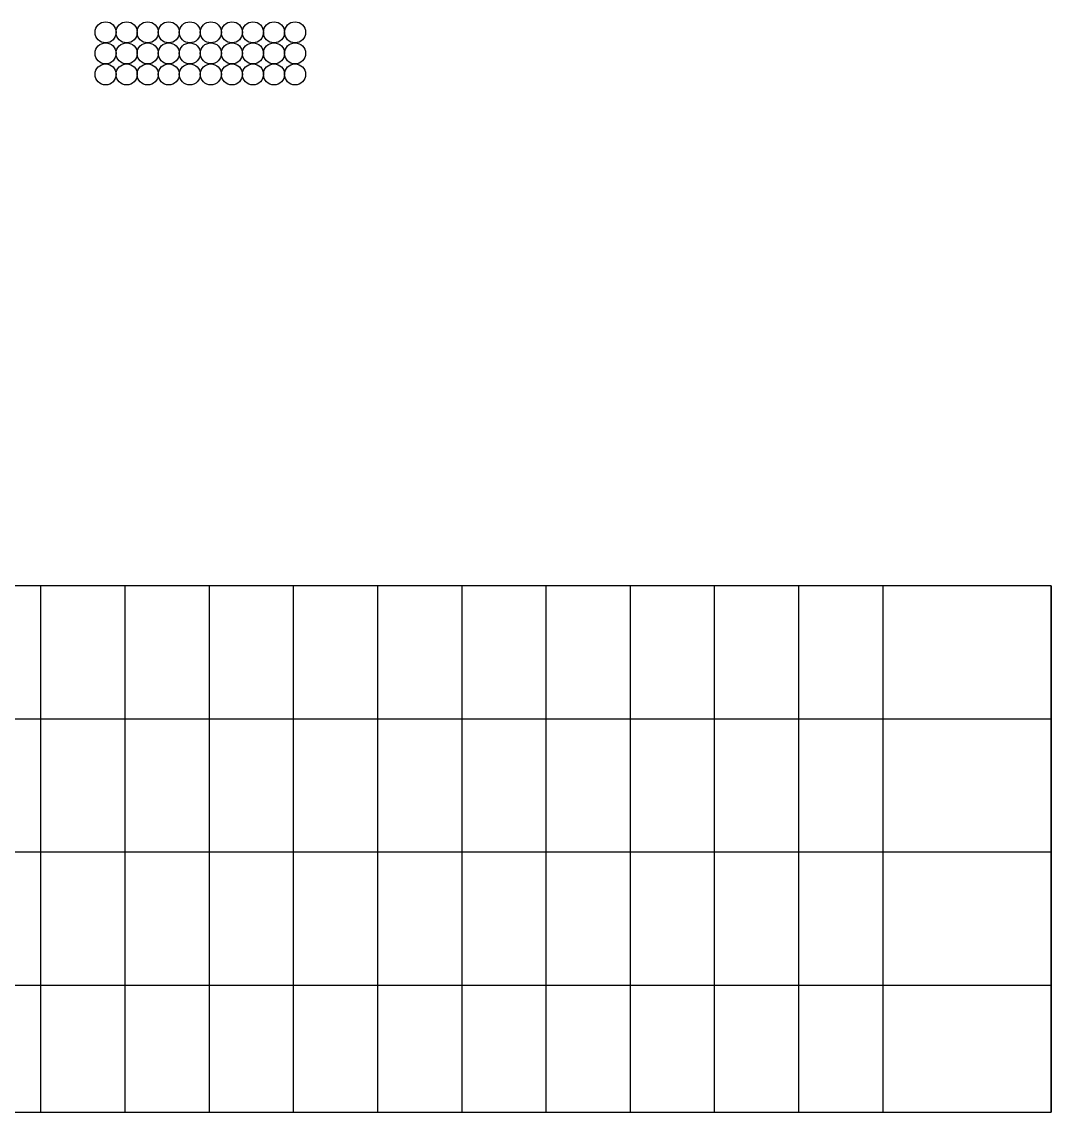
# Model space of a CAD drawing. Header units: millimetres. Extents: x -1048 to 11239, y -6749 to 873.
# Drawn here: x 6349 to 11239, y -6749 to -1569 of the extents above; entities that cross this region are included whole.
import ezdxf

# ---------------------------------------------------------------- set-up
doc = ezdxf.new("R2010")
doc.units = ezdxf.units.MM
doc.header["$LTSCALE"] = 100

# ---------------------------------------------------------------- blocks, each defined once
blk = doc.blocks.new('*U45')
blk.add_circle((0, 0), 50)
blk = doc.blocks.new('*U46')
at = {"color": 0, "linetype": 'ByBlock', "lineweight": -2, "transparency": 16777216}
for p in [(0, 200), (100, 200), (200, 200), (300, 200), (400, 200), (500, 200), (600, 200), (700, 200), (800, 200), (900, 200), (0, 100), (100, 100), (200, 100), (300, 100), (400, 100), (500, 100), (600, 100), (700, 100), (800, 100), (900, 100), (0, 0), (100, 0), (200, 0), (300, 0), (400, 0), (500, 0), (600, 0), (700, 0), (800, 0), (900, 0)]:
    blk.add_blockref('*U45', p, dxfattribs=at)

msp = doc.modelspace()

# ---------------------------------------------------------------- linework, layer by layer
for p, q in [((11238.644, -4249.334), (-761.356, -4249.334)), ((6438.644, -4249.334), (6438.644, -6749.334)), ((6838.644, -4249.334), (6838.644, -6749.334)), ((7238.644, -4249.334), (7238.644, -6749.334)), ((7638.644, -4249.334), (7638.644, -6749.334)), ((8038.644, -4249.334), (8038.644, -6749.334)), ((8438.644, -4249.334), (8438.644, -6749.334)), ((8838.644, -4249.334), (8838.644, -6749.334)), ((9238.644, -4249.334), (9238.644, -6749.334)), ((9638.644, -4249.334), (9638.644, -6749.334)), ((10038.644, -4249.334), (10038.644, -6749.334)), ((10438.644, -4249.334), (10438.644, -6749.334)), ((11238.644, -6749.334), (11238.644, -4249.334)), ((11238.644, -4249.334), (11238.644, -6749.334)), ((11238.644, -4881.834), (-761.356, -4881.834)), ((11238.644, -5514.334), (-761.356, -5514.334)), ((11238.644, -6146.834), (-761.356, -6146.834)), ((-761.356, -6749.334), (11238.644, -6749.334))]:
    msp.add_line(p, q)

# ---------------------------------------------------------------- block references
msp.add_blockref('*U46', (6747.367, -1819.045))

doc.saveas('drawing.dxf')
